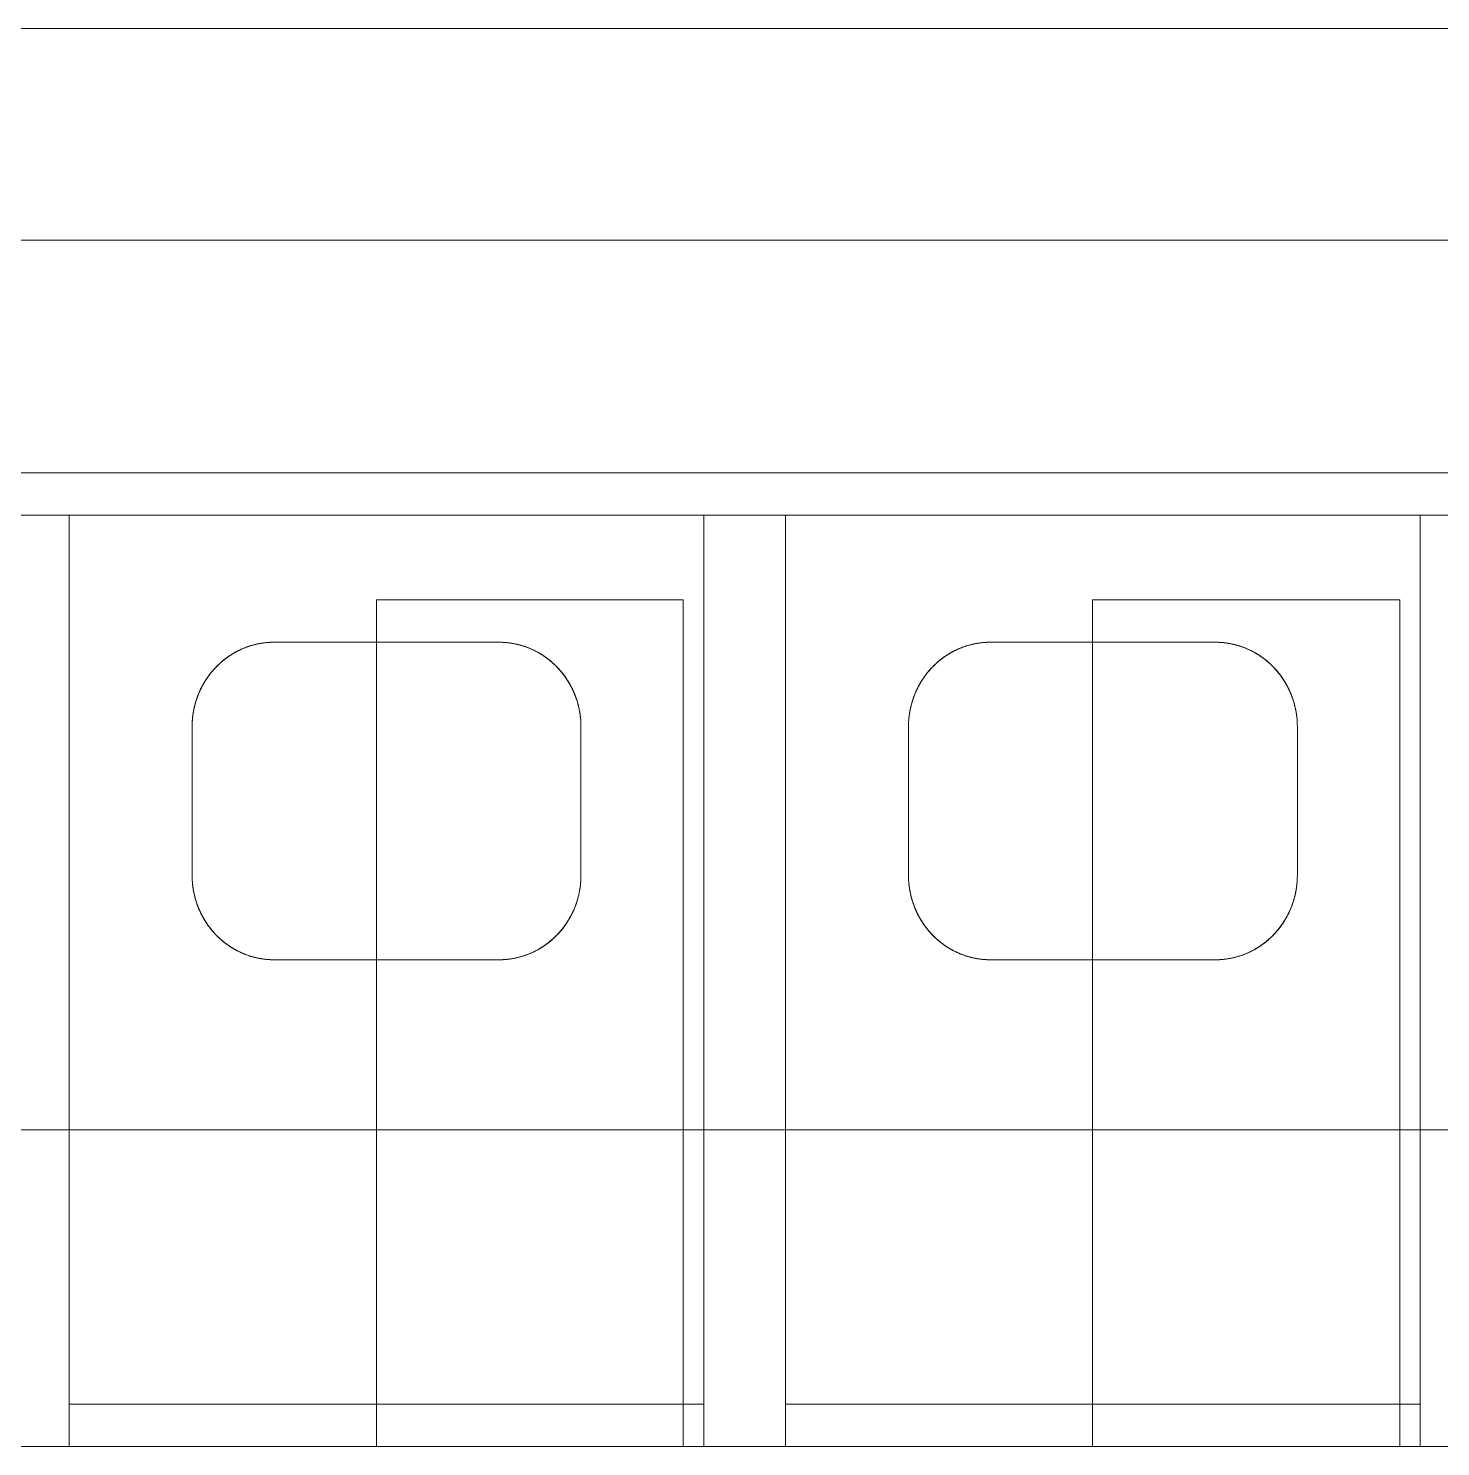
# Model space of a CAD drawing. Header units: millimetres. Extents: x 7939 to 8557, y 3805 to 4021.
# Drawn here: x 8319.27 to 8341.52, y 3916.41 to 3938.74 of the extents above; entities that cross this region are included whole.
import ezdxf

# ---------------------------------------------------------------- set-up
doc = ezdxf.new("R2010")
doc.units = ezdxf.units.MM
doc.layers.add('linea_gruesa', color=1, linetype='Continuous', lineweight=40)

msp = doc.modelspace()

# ---------------------------------------------------------------- linework, layer by layer
at = {"layer": 'linea_gruesa', "linetype": 'Continuous', "lineweight": 15, "extrusion": (-0.253745, -3.38569e-15, 0.967271)}
for p, q in [((8423.417, 3938.738, 103.727), (8307.345, 3938.738, 73.278)), ((8423.417, 3935.405, 103.727), (8307.345, 3935.405, 73.278)), ((8423.417, 3931.738, 103.727), (8307.345, 3931.738, 73.278)), ((8353.774, 3931.072, 85.457), (8307.345, 3931.072, 73.278)), ((8329.914, 3931.072, 79.198), (8319.919, 3931.072, 76.576)), ((8319.919, 3931.072, 76.576), (8319.919, 3917.072, 76.576)), ((8319.919, 3917.072, 76.576), (8319.919, 3931.072, 76.576)), ((8319.919, 3916.405, 76.576), (8319.919, 3931.072, 76.576)), ((8329.914, 3917.072, 79.198), (8329.914, 3931.072, 79.198)), ((8329.914, 3931.072, 79.198), (8329.914, 3917.072, 79.198)), ((8329.914, 3916.405, 79.198), (8329.914, 3931.072, 79.198)), ((8331.204, 3931.072, 79.537), (8331.204, 3917.072, 79.537)), ((8341.199, 3931.072, 82.159), (8331.204, 3931.072, 79.537)), ((8331.204, 3917.072, 79.537), (8331.204, 3931.072, 79.537)), ((8331.204, 3916.405, 79.537), (8331.204, 3931.072, 79.537)), ((8341.199, 3917.072, 82.159), (8341.199, 3931.072, 82.159)), ((8341.199, 3931.072, 82.159), (8341.199, 3917.072, 82.159)), ((8341.199, 3916.405, 82.159), (8341.199, 3931.072, 82.159)), ((8324.756, 3929.738, 77.845), (8324.756, 3916.405, 77.845)), ((8329.592, 3929.738, 79.114), (8324.756, 3929.738, 77.845)), ((8329.592, 3916.405, 79.114), (8329.592, 3929.738, 79.114)), ((8336.04, 3929.738, 80.805), (8336.04, 3916.405, 80.805)), ((8340.877, 3929.738, 82.074), (8336.04, 3929.738, 80.805)), ((8340.877, 3916.405, 82.074), (8340.877, 3929.738, 82.074)), ((8326.69, 3929.072, 78.353), (8323.144, 3929.072, 77.422)), ((8337.975, 3929.072, 81.313), (8334.428, 3929.072, 80.383)), ((8321.854, 3927.738, 77.084), (8321.854, 3925.405, 77.084)), ((8321.854, 3927.738, 77.084), (8321.854, 3925.405, 77.084)), ((8321.854, 3927.738, 77.084), (8321.854, 3925.405, 77.084)), ((8321.854, 3927.738, 77.084), (8321.854, 3925.405, 77.084)), ((8327.98, 3925.405, 78.691), (8327.98, 3927.738, 78.691)), ((8327.98, 3925.405, 78.691), (8327.98, 3927.738, 78.691)), ((8327.98, 3925.405, 78.691), (8327.98, 3927.738, 78.691)), ((8327.98, 3925.405, 78.691), (8327.98, 3927.738, 78.691)), ((8333.139, 3927.738, 80.044), (8333.139, 3925.405, 80.044)), ((8333.139, 3927.738, 80.044), (8333.139, 3925.405, 80.044)), ((8333.139, 3927.738, 80.044), (8333.139, 3925.405, 80.044)), ((8333.139, 3927.738, 80.044), (8333.139, 3925.405, 80.044)), ((8339.265, 3925.405, 81.651), (8339.265, 3927.738, 81.651)), ((8339.265, 3925.405, 81.651), (8339.265, 3927.738, 81.651)), ((8339.265, 3925.405, 81.651), (8339.265, 3927.738, 81.651)), ((8339.265, 3925.405, 81.651), (8339.265, 3927.738, 81.651)), ((8323.144, 3924.072, 77.422), (8326.69, 3924.072, 78.353)), ((8334.428, 3924.072, 80.383), (8337.975, 3924.072, 81.313)), ((8423.417, 3921.396, 103.727), (8307.345, 3921.396, 73.278)), ((8329.914, 3917.072, 79.198), (8319.919, 3917.072, 76.576)), ((8319.919, 3917.072, 76.576), (8319.919, 3916.405, 76.576)), ((8319.919, 3916.405, 76.576), (8319.919, 3917.072, 76.576)), ((8329.914, 3916.405, 79.198), (8329.914, 3917.072, 79.198)), ((8329.914, 3917.072, 79.198), (8329.914, 3916.405, 79.198)), ((8341.199, 3917.072, 82.159), (8331.204, 3917.072, 79.537)), ((8331.204, 3917.072, 79.537), (8331.204, 3916.405, 79.537)), ((8331.204, 3916.405, 79.537), (8331.204, 3917.072, 79.537)), ((8341.199, 3916.405, 82.159), (8341.199, 3917.072, 82.159)), ((8341.199, 3917.072, 82.159), (8341.199, 3916.405, 82.159)), ((8318.307, 3916.405, 76.153), (8324.756, 3916.405, 77.845)), ((8329.914, 3916.405, 79.198), (8319.919, 3916.405, 76.576)), ((8324.756, 3916.405, 77.845), (8319.919, 3916.405, 76.576)), ((8329.592, 3916.405, 79.114), (8336.04, 3916.405, 80.805)), ((8329.914, 3916.405, 79.198), (8329.592, 3916.405, 79.114)), ((8341.199, 3916.405, 82.159), (8331.204, 3916.405, 79.537)), ((8336.04, 3916.405, 80.805), (8331.204, 3916.405, 79.537)), ((8340.877, 3916.405, 82.074), (8347.325, 3916.405, 83.766)), ((8341.199, 3916.405, 82.159), (8340.877, 3916.405, 82.074))]:
    msp.add_line(p, q, dxfattribs=at)
at = {"layer": 'linea_gruesa', "linetype": 'Continuous', "lineweight": 15}
for points, knots in [([(8323.144, 3929.072, 77.422), (8323.123, 3929.071, 77.417), (8323.082, 3929.071, 77.406), (8323.02, 3929.066, 77.39), (8322.958, 3929.058, 77.374), (8322.89, 3929.046, 77.356), (8322.815, 3929.029, 77.336), (8322.736, 3929.004, 77.315), (8322.658, 3928.975, 77.295), (8322.581, 3928.939, 77.274), (8322.505, 3928.898, 77.255), (8322.431, 3928.851, 77.235), (8322.362, 3928.8, 77.217), (8322.292, 3928.741, 77.199), (8322.224, 3928.676, 77.181), (8322.159, 3928.602, 77.164), (8322.1, 3928.524, 77.148), (8322.054, 3928.453, 77.136), (8322.019, 3928.392, 77.127), (8321.993, 3928.341, 77.12), (8321.968, 3928.289, 77.114), (8321.947, 3928.236, 77.108), (8321.927, 3928.182, 77.103), (8321.909, 3928.127, 77.098), (8321.894, 3928.071, 77.094), (8321.881, 3928.011, 77.091), (8321.869, 3927.947, 77.088), (8321.86, 3927.878, 77.086), (8321.855, 3927.808, 77.084), (8321.854, 3927.762, 77.084), (8321.854, 3927.738, 77.084)], [0, 0, 0, 0, 0.0270872, 0.0542761, 0.0817756, 0.1093768, 0.1463604, 0.1835751, 0.221474, 0.2595878, 0.3001223, 0.3408787, 0.3822689, 0.4238543, 0.4720473, 0.5204936, 0.5696627, 0.6190551, 0.6482371, 0.6774196, 0.7067629, 0.7361058, 0.7659272, 0.7957491, 0.825726, 0.8557027, 0.8916122, 0.9275873, 0.9637602, 1, 1, 1, 1]), ([(8323.144, 3929.072, 77.422), (8323.138, 3929.072, 77.421), (8323.104, 3929.072, 77.412), (8323.042, 3929.069, 77.396), (8322.956, 3929.059, 77.373), (8322.87, 3929.042, 77.35), (8322.786, 3929.021, 77.328), (8322.706, 3928.994, 77.307), (8322.628, 3928.962, 77.287), (8322.553, 3928.925, 77.267), (8322.479, 3928.882, 77.248), (8322.406, 3928.833, 77.229), (8322.334, 3928.778, 77.21), (8322.267, 3928.718, 77.192), (8322.201, 3928.651, 77.175), (8322.138, 3928.575, 77.158), (8322.077, 3928.491, 77.142), (8322.024, 3928.402, 77.128), (8321.983, 3928.323, 77.118), (8321.954, 3928.255, 77.11), (8321.933, 3928.199, 77.105), (8321.914, 3928.142, 77.1), (8321.897, 3928.084, 77.095), (8321.883, 3928.025, 77.092), (8321.872, 3927.964, 77.089), (8321.863, 3927.904, 77.086), (8321.856, 3927.829, 77.084), (8321.855, 3927.773, 77.084), (8321.854, 3927.738, 77.084)], [0, 0, 0, 0, 0.006836, 0.044526, 0.08249, 0.121293, 0.160375, 0.19802, 0.235886, 0.274398, 0.313113, 0.355867, 0.398847, 0.442478, 0.486308, 0.537813, 0.589589, 0.642149, 0.694955, 0.725872, 0.75679, 0.787885, 0.81898, 0.850615, 0.882249, 0.914064, 0.945878, 1, 1, 1, 1]), ([(8323.144, 3929.072, 77.422), (8323.116, 3929.071, 77.415), (8323.06, 3929.07, 77.4), (8322.976, 3929.061, 77.378), (8322.893, 3929.047, 77.356), (8322.812, 3929.028, 77.335), (8322.733, 3929.003, 77.315), (8322.658, 3928.975, 77.295), (8322.585, 3928.941, 77.276), (8322.522, 3928.907, 77.259), (8322.468, 3928.875, 77.245), (8322.423, 3928.845, 77.233), (8322.38, 3928.814, 77.222), (8322.338, 3928.78, 77.211), (8322.297, 3928.745, 77.2), (8322.258, 3928.709, 77.19), (8322.221, 3928.671, 77.18), (8322.183, 3928.628, 77.17), (8322.144, 3928.582, 77.16), (8322.106, 3928.531, 77.15), (8322.07, 3928.478, 77.141), (8322.037, 3928.424, 77.132), (8322.006, 3928.368, 77.124), (8321.978, 3928.31, 77.116), (8321.952, 3928.251, 77.11), (8321.931, 3928.193, 77.104), (8321.912, 3928.137, 77.099), (8321.897, 3928.082, 77.095), (8321.884, 3928.026, 77.092), (8321.873, 3927.97, 77.089), (8321.865, 3927.913, 77.087), (8321.858, 3927.855, 77.085), (8321.855, 3927.797, 77.084), (8321.854, 3927.758, 77.084), (8321.854, 3927.738, 77.084)], [0, 0, 0, 0, 0.036113, 0.072489, 0.109676, 0.147131, 0.183107, 0.219295, 0.256088, 0.293068, 0.318434, 0.3438, 0.369361, 0.394922, 0.421031, 0.447142, 0.473414, 0.499688, 0.531752, 0.563819, 0.596123, 0.628428, 0.661428, 0.694429, 0.727647, 0.760865, 0.79039, 0.819915, 0.849583, 0.879252, 0.909363, 0.939474, 0.969737, 1, 1, 1, 1]), ([(8323.144, 3929.072, 77.422), (8323.117, 3929.071, 77.415), (8323.062, 3929.07, 77.401), (8322.982, 3929.062, 77.38), (8322.902, 3929.049, 77.359), (8322.823, 3929.031, 77.338), (8322.745, 3929.007, 77.318), (8322.668, 3928.979, 77.297), (8322.593, 3928.945, 77.278), (8322.52, 3928.906, 77.259), (8322.45, 3928.863, 77.24), (8322.389, 3928.821, 77.224), (8322.337, 3928.78, 77.211), (8322.293, 3928.742, 77.199), (8322.252, 3928.702, 77.188), (8322.211, 3928.661, 77.178), (8322.173, 3928.617, 77.168), (8322.137, 3928.573, 77.158), (8322.103, 3928.526, 77.149), (8322.071, 3928.479, 77.141), (8322.041, 3928.431, 77.133), (8322.014, 3928.382, 77.126), (8321.988, 3928.332, 77.119), (8321.965, 3928.281, 77.113), (8321.944, 3928.229, 77.108), (8321.925, 3928.176, 77.103), (8321.908, 3928.122, 77.098), (8321.891, 3928.059, 77.094), (8321.876, 3927.987, 77.09), (8321.863, 3927.905, 77.086), (8321.855, 3927.822, 77.084), (8321.854, 3927.766, 77.084), (8321.854, 3927.738, 77.084)], [0, 0, 0, 0, 0.035104, 0.070451, 0.105777, 0.141335, 0.177575, 0.214032, 0.251915, 0.290003, 0.328679, 0.367534, 0.39555, 0.423565, 0.451795, 0.480026, 0.508861, 0.537698, 0.566715, 0.595732, 0.624343, 0.652953, 0.681712, 0.710471, 0.739668, 0.768865, 0.798204, 0.827542, 0.870383, 0.913331, 0.956609, 1, 1, 1, 1]), ([(8327.98, 3927.738, 78.691), (8327.98, 3927.761, 78.691), (8327.979, 3927.807, 78.691), (8327.974, 3927.875, 78.689), (8327.965, 3927.943, 78.687), (8327.953, 3928.011, 78.684), (8327.938, 3928.079, 78.68), (8327.918, 3928.147, 78.675), (8327.896, 3928.214, 78.669), (8327.87, 3928.279, 78.662), (8327.841, 3928.342, 78.654), (8327.809, 3928.402, 78.646), (8327.774, 3928.461, 78.637), (8327.736, 3928.52, 78.627), (8327.694, 3928.577, 78.616), (8327.648, 3928.633, 78.604), (8327.598, 3928.687, 78.591), (8327.54, 3928.743, 78.575), (8327.471, 3928.801, 78.558), (8327.406, 3928.849, 78.54), (8327.35, 3928.885, 78.526), (8327.306, 3928.91, 78.514), (8327.26, 3928.935, 78.502), (8327.214, 3928.957, 78.49), (8327.167, 3928.977, 78.478), (8327.12, 3928.996, 78.465), (8327.071, 3929.013, 78.452), (8327.021, 3929.028, 78.439), (8326.969, 3929.041, 78.426), (8326.916, 3929.052, 78.412), (8326.862, 3929.06, 78.398), (8326.806, 3929.067, 78.383), (8326.749, 3929.071, 78.368), (8326.71, 3929.071, 78.358), (8326.69, 3929.072, 78.353)], [0, 0, 0, 0, 0.035373, 0.070809, 0.106434, 0.142123, 0.17855, 0.215047, 0.251755, 0.288537, 0.323141, 0.35781, 0.392686, 0.427635, 0.463466, 0.499386, 0.535594, 0.571906, 0.618057, 0.664469, 0.688108, 0.71179, 0.735604, 0.759466, 0.782532, 0.805646, 0.828912, 0.852231, 0.876189, 0.900212, 0.924435, 0.948728, 0.974322, 1, 1, 1, 1]), ([(8327.98, 3927.738, 78.691), (8327.979, 3927.764, 78.691), (8327.979, 3927.816, 78.691), (8327.972, 3927.893, 78.689), (8327.961, 3927.97, 78.686), (8327.946, 3928.043, 78.682), (8327.929, 3928.112, 78.678), (8327.909, 3928.176, 78.672), (8327.886, 3928.239, 78.666), (8327.859, 3928.302, 78.659), (8327.829, 3928.365, 78.651), (8327.796, 3928.426, 78.643), (8327.758, 3928.487, 78.633), (8327.721, 3928.54, 78.623), (8327.685, 3928.587, 78.614), (8327.651, 3928.628, 78.605), (8327.615, 3928.668, 78.595), (8327.577, 3928.707, 78.585), (8327.537, 3928.745, 78.575), (8327.495, 3928.781, 78.564), (8327.45, 3928.816, 78.552), (8327.395, 3928.856, 78.537), (8327.327, 3928.899, 78.52), (8327.245, 3928.943, 78.498), (8327.172, 3928.976, 78.479), (8327.112, 3928.999, 78.463), (8327.052, 3929.019, 78.447), (8326.976, 3929.04, 78.428), (8326.899, 3929.055, 78.407), (8326.836, 3929.063, 78.391), (8326.788, 3929.068, 78.378), (8326.739, 3929.071, 78.365), (8326.707, 3929.072, 78.357), (8326.69, 3929.072, 78.353)], [0, 0, 0, 0, 0.040084, 0.0802595, 0.1207118, 0.1612574, 0.195897, 0.2305966, 0.2654803, 0.3004277, 0.3361269, 0.3718993, 0.4079022, 0.4439881, 0.4702825, 0.4966127, 0.5230554, 0.5495376, 0.5764918, 0.603495, 0.6306482, 0.6578562, 0.7006178, 0.7436322, 0.7875099, 0.8096, 0.8317329, 0.8729141, 0.9144194, 0.935692, 0.9570123, 0.9784808, 1, 1, 1, 1]), ([(8327.98, 3927.738, 78.691), (8327.979, 3927.763, 78.691), (8327.979, 3927.812, 78.691), (8327.973, 3927.884, 78.689), (8327.963, 3927.957, 78.687), (8327.95, 3928.027, 78.683), (8327.934, 3928.094, 78.679), (8327.915, 3928.159, 78.674), (8327.892, 3928.223, 78.668), (8327.867, 3928.286, 78.661), (8327.838, 3928.349, 78.654), (8327.805, 3928.41, 78.645), (8327.768, 3928.471, 78.635), (8327.732, 3928.525, 78.626), (8327.697, 3928.573, 78.617), (8327.663, 3928.615, 78.608), (8327.627, 3928.655, 78.598), (8327.589, 3928.695, 78.588), (8327.549, 3928.734, 78.578), (8327.506, 3928.771, 78.567), (8327.462, 3928.808, 78.555), (8327.406, 3928.848, 78.54), (8327.34, 3928.892, 78.523), (8327.259, 3928.936, 78.502), (8327.188, 3928.969, 78.483), (8327.128, 3928.993, 78.467), (8327.082, 3929.009, 78.455), (8327.037, 3929.023, 78.443), (8326.99, 3929.035, 78.431), (8326.943, 3929.046, 78.419), (8326.895, 3929.055, 78.406), (8326.846, 3929.062, 78.393), (8326.795, 3929.068, 78.38), (8326.744, 3929.071, 78.367), (8326.709, 3929.072, 78.358), (8326.691, 3929.072, 78.353), (8326.69, 3929.072, 78.353)], [0, 0, 0, 0, 0.037763, 0.075603, 0.113668, 0.15181, 0.186615, 0.221477, 0.256518, 0.29162, 0.327442, 0.363334, 0.399446, 0.435634, 0.462442, 0.489284, 0.516239, 0.543232, 0.570699, 0.598214, 0.625882, 0.653607, 0.695877, 0.73839, 0.781735, 0.803555, 0.825419, 0.846546, 0.867716, 0.889028, 0.910387, 0.932323, 0.954317, 0.976488, 0.998718, 1, 1, 1, 1]), ([(8327.98, 3927.738, 78.691), (8327.98, 3927.761, 78.691), (8327.979, 3927.806, 78.691), (8327.974, 3927.874, 78.689), (8327.965, 3927.941, 78.687), (8327.954, 3928.008, 78.684), (8327.939, 3928.075, 78.68), (8327.92, 3928.142, 78.675), (8327.898, 3928.209, 78.669), (8327.872, 3928.273, 78.663), (8327.844, 3928.336, 78.655), (8327.812, 3928.397, 78.647), (8327.777, 3928.457, 78.638), (8327.739, 3928.516, 78.628), (8327.697, 3928.573, 78.617), (8327.65, 3928.63, 78.604), (8327.6, 3928.684, 78.591), (8327.542, 3928.741, 78.576), (8327.474, 3928.799, 78.558), (8327.409, 3928.846, 78.541), (8327.354, 3928.882, 78.527), (8327.31, 3928.908, 78.515), (8327.266, 3928.932, 78.504), (8327.21, 3928.959, 78.489), (8327.142, 3928.988, 78.471), (8327.06, 3929.017, 78.45), (8326.975, 3929.04, 78.427), (8326.9, 3929.055, 78.408), (8326.838, 3929.063, 78.391), (8326.789, 3929.068, 78.379), (8326.74, 3929.071, 78.366), (8326.707, 3929.072, 78.357), (8326.69, 3929.072, 78.353)], [0, 0, 0, 0, 0.034981, 0.070021, 0.105242, 0.140523, 0.176496, 0.212533, 0.248767, 0.285068, 0.320205, 0.355407, 0.390813, 0.426292, 0.462645, 0.499086, 0.535813, 0.572644, 0.618453, 0.66451, 0.687958, 0.711446, 0.735062, 0.758725, 0.796952, 0.835412, 0.874663, 0.914214, 0.935526, 0.95689, 0.978418, 1, 1, 1, 1]), ([(8334.428, 3929.072, 80.383), (8334.423, 3929.072, 80.381), (8334.389, 3929.072, 80.372), (8334.327, 3929.069, 80.356), (8334.241, 3929.059, 80.333), (8334.155, 3929.042, 80.311), (8334.071, 3929.021, 80.289), (8333.991, 3928.994, 80.268), (8333.913, 3928.962, 80.247), (8333.838, 3928.925, 80.228), (8333.764, 3928.882, 80.208), (8333.691, 3928.833, 80.189), (8333.619, 3928.778, 80.17), (8333.552, 3928.718, 80.153), (8333.486, 3928.651, 80.135), (8333.422, 3928.575, 80.119), (8333.362, 3928.491, 80.103), (8333.308, 3928.402, 80.089), (8333.268, 3928.323, 80.078), (8333.239, 3928.255, 80.07), (8333.217, 3928.199, 80.065), (8333.199, 3928.142, 80.06), (8333.182, 3928.084, 80.056), (8333.168, 3928.025, 80.052), (8333.157, 3927.964, 80.049), (8333.148, 3927.904, 80.047), (8333.141, 3927.829, 80.045), (8333.139, 3927.773, 80.044), (8333.139, 3927.738, 80.044)], [0, 0, 0, 0, 0.006836, 0.044526, 0.08249, 0.121293, 0.160375, 0.19802, 0.235886, 0.274398, 0.313113, 0.355867, 0.398847, 0.442478, 0.486308, 0.537813, 0.589589, 0.642149, 0.694955, 0.725872, 0.75679, 0.787885, 0.81898, 0.850615, 0.882249, 0.914064, 0.945878, 1, 1, 1, 1]), ([(8334.428, 3929.072, 80.383), (8334.408, 3929.071, 80.377), (8334.367, 3929.071, 80.366), (8334.305, 3929.066, 80.35), (8334.243, 3929.058, 80.334), (8334.174, 3929.046, 80.316), (8334.1, 3929.029, 80.296), (8334.02, 3929.004, 80.276), (8333.942, 3928.975, 80.255), (8333.865, 3928.939, 80.235), (8333.79, 3928.898, 80.215), (8333.716, 3928.851, 80.196), (8333.646, 3928.8, 80.177), (8333.577, 3928.741, 80.159), (8333.509, 3928.676, 80.141), (8333.444, 3928.602, 80.124), (8333.385, 3928.524, 80.109), (8333.339, 3928.453, 80.097), (8333.304, 3928.392, 80.087), (8333.277, 3928.341, 80.081), (8333.253, 3928.289, 80.074), (8333.231, 3928.236, 80.069), (8333.212, 3928.182, 80.063), (8333.194, 3928.127, 80.059), (8333.179, 3928.071, 80.055), (8333.165, 3928.011, 80.051), (8333.154, 3927.947, 80.048), (8333.145, 3927.878, 80.046), (8333.14, 3927.808, 80.044), (8333.139, 3927.762, 80.044), (8333.139, 3927.738, 80.044)], [0, 0, 0, 0, 0.0270872, 0.0542761, 0.0817756, 0.1093768, 0.1463604, 0.1835751, 0.221474, 0.2595878, 0.3001223, 0.3408787, 0.3822689, 0.4238543, 0.4720473, 0.5204936, 0.5696627, 0.6190551, 0.6482371, 0.6774196, 0.7067629, 0.7361058, 0.7659272, 0.7957491, 0.825726, 0.8557027, 0.8916122, 0.9275873, 0.9637602, 1, 1, 1, 1]), ([(8334.428, 3929.072, 80.383), (8334.401, 3929.071, 80.375), (8334.345, 3929.07, 80.361), (8334.261, 3929.061, 80.339), (8334.178, 3929.047, 80.317), (8334.096, 3929.028, 80.295), (8334.018, 3929.003, 80.275), (8333.943, 3928.975, 80.255), (8333.87, 3928.941, 80.236), (8333.807, 3928.907, 80.219), (8333.753, 3928.875, 80.205), (8333.708, 3928.845, 80.194), (8333.665, 3928.814, 80.182), (8333.623, 3928.78, 80.171), (8333.582, 3928.745, 80.161), (8333.543, 3928.709, 80.15), (8333.506, 3928.671, 80.141), (8333.468, 3928.628, 80.13), (8333.429, 3928.582, 80.12), (8333.391, 3928.531, 80.11), (8333.355, 3928.478, 80.101), (8333.322, 3928.424, 80.092), (8333.291, 3928.368, 80.084), (8333.263, 3928.31, 80.077), (8333.237, 3928.251, 80.07), (8333.215, 3928.193, 80.064), (8333.197, 3928.137, 80.06), (8333.182, 3928.082, 80.056), (8333.169, 3928.026, 80.052), (8333.158, 3927.97, 80.049), (8333.149, 3927.913, 80.047), (8333.143, 3927.855, 80.045), (8333.139, 3927.797, 80.044), (8333.139, 3927.758, 80.044), (8333.139, 3927.738, 80.044)], [0, 0, 0, 0, 0.036113, 0.072489, 0.109676, 0.147131, 0.183107, 0.219295, 0.256088, 0.293068, 0.318434, 0.3438, 0.369361, 0.394922, 0.421031, 0.447142, 0.473414, 0.499688, 0.531752, 0.563819, 0.596123, 0.628428, 0.661428, 0.694429, 0.727647, 0.760865, 0.79039, 0.819915, 0.849583, 0.879252, 0.909363, 0.939474, 0.969737, 1, 1, 1, 1]), ([(8334.428, 3929.072, 80.383), (8334.401, 3929.071, 80.375), (8334.347, 3929.07, 80.361), (8334.266, 3929.062, 80.34), (8334.187, 3929.049, 80.319), (8334.108, 3929.031, 80.298), (8334.03, 3929.007, 80.278), (8333.953, 3928.979, 80.258), (8333.878, 3928.945, 80.238), (8333.805, 3928.906, 80.219), (8333.734, 3928.863, 80.2), (8333.674, 3928.821, 80.185), (8333.622, 3928.78, 80.171), (8333.578, 3928.742, 80.16), (8333.536, 3928.702, 80.149), (8333.496, 3928.661, 80.138), (8333.458, 3928.617, 80.128), (8333.422, 3928.573, 80.118), (8333.387, 3928.526, 80.109), (8333.356, 3928.479, 80.101), (8333.326, 3928.431, 80.093), (8333.299, 3928.382, 80.086), (8333.273, 3928.332, 80.08), (8333.25, 3928.281, 80.073), (8333.229, 3928.229, 80.068), (8333.21, 3928.176, 80.063), (8333.193, 3928.122, 80.058), (8333.176, 3928.059, 80.054), (8333.16, 3927.987, 80.05), (8333.148, 3927.905, 80.047), (8333.14, 3927.822, 80.045), (8333.139, 3927.766, 80.044), (8333.139, 3927.738, 80.044)], [0, 0, 0, 0, 0.035104, 0.070451, 0.105777, 0.141335, 0.177575, 0.214032, 0.251915, 0.290003, 0.328679, 0.367534, 0.39555, 0.423565, 0.451795, 0.480026, 0.508861, 0.537698, 0.566715, 0.595732, 0.624343, 0.652953, 0.681712, 0.710471, 0.739668, 0.768865, 0.798204, 0.827542, 0.870383, 0.913331, 0.956609, 1, 1, 1, 1]), ([(8339.265, 3927.738, 81.651), (8339.264, 3927.764, 81.651), (8339.263, 3927.816, 81.651), (8339.257, 3927.893, 81.649), (8339.246, 3927.97, 81.646), (8339.231, 3928.043, 81.642), (8339.214, 3928.112, 81.638), (8339.194, 3928.176, 81.633), (8339.171, 3928.239, 81.627), (8339.144, 3928.302, 81.62), (8339.114, 3928.365, 81.612), (8339.08, 3928.426, 81.603), (8339.043, 3928.487, 81.593), (8339.006, 3928.54, 81.583), (8338.97, 3928.587, 81.574), (8338.936, 3928.628, 81.565), (8338.9, 3928.668, 81.556), (8338.862, 3928.707, 81.546), (8338.822, 3928.745, 81.535), (8338.779, 3928.781, 81.524), (8338.735, 3928.816, 81.512), (8338.68, 3928.856, 81.498), (8338.612, 3928.899, 81.48), (8338.53, 3928.943, 81.458), (8338.457, 3928.976, 81.439), (8338.396, 3928.999, 81.424), (8338.336, 3929.019, 81.408), (8338.261, 3929.04, 81.388), (8338.184, 3929.055, 81.368), (8338.121, 3929.063, 81.351), (8338.073, 3929.068, 81.339), (8338.024, 3929.071, 81.326), (8337.991, 3929.072, 81.317), (8337.975, 3929.072, 81.313)], [0, 0, 0, 0, 0.040084, 0.0802595, 0.1207118, 0.1612574, 0.195897, 0.2305966, 0.2654803, 0.3004277, 0.3361269, 0.3718993, 0.4079022, 0.4439881, 0.4702825, 0.4966127, 0.5230554, 0.5495376, 0.5764918, 0.603495, 0.6306482, 0.6578562, 0.7006178, 0.7436322, 0.7875099, 0.8096, 0.8317329, 0.8729141, 0.9144194, 0.935692, 0.9570123, 0.9784808, 1, 1, 1, 1]), ([(8339.265, 3927.738, 81.651), (8339.264, 3927.761, 81.651), (8339.264, 3927.807, 81.651), (8339.258, 3927.875, 81.65), (8339.25, 3927.943, 81.647), (8339.238, 3928.011, 81.644), (8339.222, 3928.079, 81.64), (8339.203, 3928.147, 81.635), (8339.18, 3928.214, 81.629), (8339.154, 3928.279, 81.622), (8339.126, 3928.342, 81.615), (8339.094, 3928.402, 81.607), (8339.059, 3928.461, 81.597), (8339.021, 3928.52, 81.587), (8338.979, 3928.577, 81.576), (8338.932, 3928.633, 81.564), (8338.883, 3928.687, 81.551), (8338.824, 3928.743, 81.536), (8338.756, 3928.801, 81.518), (8338.69, 3928.849, 81.501), (8338.634, 3928.885, 81.486), (8338.591, 3928.91, 81.474), (8338.545, 3928.935, 81.463), (8338.499, 3928.957, 81.45), (8338.452, 3928.977, 81.438), (8338.405, 3928.996, 81.426), (8338.356, 3929.013, 81.413), (8338.305, 3929.028, 81.4), (8338.254, 3929.041, 81.386), (8338.201, 3929.052, 81.372), (8338.146, 3929.06, 81.358), (8338.091, 3929.067, 81.343), (8338.033, 3929.071, 81.328), (8337.995, 3929.071, 81.318), (8337.975, 3929.072, 81.313)], [0, 0, 0, 0, 0.035373, 0.070809, 0.106434, 0.142123, 0.17855, 0.215047, 0.251755, 0.288537, 0.323141, 0.35781, 0.392686, 0.427635, 0.463466, 0.499386, 0.535594, 0.571906, 0.618057, 0.664469, 0.688108, 0.71179, 0.735604, 0.759466, 0.782532, 0.805646, 0.828912, 0.852231, 0.876189, 0.900212, 0.924435, 0.948728, 0.974322, 1, 1, 1, 1]), ([(8339.265, 3927.738, 81.651), (8339.264, 3927.763, 81.651), (8339.264, 3927.812, 81.651), (8339.258, 3927.884, 81.649), (8339.248, 3927.957, 81.647), (8339.235, 3928.027, 81.643), (8339.218, 3928.094, 81.639), (8339.2, 3928.159, 81.634), (8339.177, 3928.223, 81.628), (8339.152, 3928.286, 81.622), (8339.122, 3928.349, 81.614), (8339.09, 3928.41, 81.605), (8339.053, 3928.471, 81.596), (8339.017, 3928.525, 81.586), (8338.981, 3928.573, 81.577), (8338.948, 3928.615, 81.568), (8338.912, 3928.655, 81.559), (8338.874, 3928.695, 81.549), (8338.834, 3928.734, 81.538), (8338.791, 3928.771, 81.527), (8338.746, 3928.808, 81.515), (8338.691, 3928.848, 81.501), (8338.625, 3928.892, 81.483), (8338.544, 3928.936, 81.462), (8338.472, 3928.969, 81.443), (8338.413, 3928.993, 81.428), (8338.367, 3929.009, 81.416), (8338.321, 3929.023, 81.404), (8338.275, 3929.035, 81.392), (8338.228, 3929.046, 81.379), (8338.18, 3929.055, 81.367), (8338.13, 3929.062, 81.354), (8338.08, 3929.068, 81.34), (8338.029, 3929.071, 81.327), (8337.994, 3929.072, 81.318), (8337.976, 3929.072, 81.313), (8337.975, 3929.072, 81.313)], [0, 0, 0, 0, 0.037763, 0.075603, 0.113668, 0.15181, 0.186615, 0.221477, 0.256518, 0.29162, 0.327442, 0.363334, 0.399446, 0.435634, 0.462442, 0.489284, 0.516239, 0.543232, 0.570699, 0.598214, 0.625882, 0.653607, 0.695877, 0.73839, 0.781735, 0.803555, 0.825419, 0.846546, 0.867716, 0.889028, 0.910387, 0.932323, 0.954317, 0.976488, 0.998718, 1, 1, 1, 1]), ([(8339.265, 3927.738, 81.651), (8339.264, 3927.761, 81.651), (8339.264, 3927.806, 81.651), (8339.259, 3927.874, 81.65), (8339.25, 3927.941, 81.647), (8339.239, 3928.008, 81.644), (8339.223, 3928.075, 81.64), (8339.205, 3928.142, 81.636), (8339.183, 3928.209, 81.63), (8339.157, 3928.273, 81.623), (8339.129, 3928.336, 81.616), (8339.097, 3928.397, 81.607), (8339.062, 3928.457, 81.598), (8339.024, 3928.516, 81.588), (8338.981, 3928.573, 81.577), (8338.935, 3928.63, 81.565), (8338.885, 3928.684, 81.552), (8338.827, 3928.741, 81.536), (8338.759, 3928.799, 81.519), (8338.694, 3928.846, 81.502), (8338.639, 3928.882, 81.487), (8338.595, 3928.908, 81.476), (8338.55, 3928.932, 81.464), (8338.495, 3928.959, 81.449), (8338.427, 3928.988, 81.431), (8338.345, 3929.017, 81.41), (8338.26, 3929.04, 81.388), (8338.185, 3929.055, 81.368), (8338.123, 3929.063, 81.352), (8338.074, 3929.068, 81.339), (8338.025, 3929.071, 81.326), (8337.992, 3929.072, 81.317), (8337.975, 3929.072, 81.313)], [0, 0, 0, 0, 0.034981, 0.070021, 0.105242, 0.140523, 0.176496, 0.212533, 0.248767, 0.285068, 0.320205, 0.355407, 0.390813, 0.426292, 0.462645, 0.499086, 0.535813, 0.572644, 0.618453, 0.66451, 0.687958, 0.711446, 0.735062, 0.758725, 0.796952, 0.835412, 0.874663, 0.914214, 0.935526, 0.95689, 0.978418, 1, 1, 1, 1]), ([(8321.854, 3925.405, 77.084), (8321.854, 3925.376, 77.084), (8321.855, 3925.316, 77.084), (8321.864, 3925.227, 77.087), (8321.879, 3925.138, 77.09), (8321.897, 3925.059, 77.095), (8321.918, 3924.989, 77.101), (8321.938, 3924.929, 77.106), (8321.962, 3924.87, 77.112), (8321.988, 3924.811, 77.119), (8322.018, 3924.752, 77.127), (8322.052, 3924.695, 77.136), (8322.088, 3924.638, 77.145), (8322.126, 3924.585, 77.155), (8322.164, 3924.537, 77.165), (8322.204, 3924.491, 77.176), (8322.245, 3924.448, 77.187), (8322.29, 3924.405, 77.198), (8322.336, 3924.365, 77.21), (8322.386, 3924.325, 77.223), (8322.438, 3924.289, 77.237), (8322.489, 3924.256, 77.25), (8322.539, 3924.227, 77.263), (8322.587, 3924.202, 77.276), (8322.637, 3924.179, 77.289), (8322.688, 3924.157, 77.303), (8322.741, 3924.138, 77.316), (8322.795, 3924.121, 77.331), (8322.85, 3924.106, 77.345), (8322.907, 3924.094, 77.36), (8322.965, 3924.084, 77.375), (8323.024, 3924.077, 77.391), (8323.084, 3924.073, 77.406), (8323.124, 3924.072, 77.417), (8323.144, 3924.072, 77.422)], [0, 0, 0, 0, 0.045325, 0.090807, 0.136782, 0.18293, 0.214656, 0.246442, 0.278413, 0.310449, 0.343242, 0.37611, 0.409208, 0.442387, 0.471364, 0.500397, 0.529612, 0.558889, 0.588913, 0.619007, 0.64933, 0.679732, 0.705344, 0.731005, 0.756821, 0.782693, 0.809189, 0.835745, 0.862486, 0.889292, 0.916789, 0.944358, 0.972143, 1, 1, 1, 1]), ([(8321.854, 3925.405, 77.084), (8321.854, 3925.385, 77.084), (8321.855, 3925.345, 77.084), (8321.859, 3925.284, 77.085), (8321.865, 3925.224, 77.087), (8321.875, 3925.163, 77.089), (8321.887, 3925.102, 77.093), (8321.902, 3925.041, 77.097), (8321.92, 3924.98, 77.101), (8321.941, 3924.921, 77.107), (8321.965, 3924.863, 77.113), (8321.991, 3924.807, 77.12), (8322.019, 3924.751, 77.127), (8322.051, 3924.696, 77.136), (8322.085, 3924.642, 77.145), (8322.123, 3924.588, 77.155), (8322.164, 3924.537, 77.165), (8322.206, 3924.489, 77.176), (8322.248, 3924.445, 77.187), (8322.29, 3924.404, 77.198), (8322.335, 3924.366, 77.21), (8322.382, 3924.329, 77.222), (8322.431, 3924.293, 77.235), (8322.483, 3924.26, 77.249), (8322.536, 3924.228, 77.263), (8322.589, 3924.201, 77.277), (8322.64, 3924.177, 77.29), (8322.689, 3924.157, 77.303), (8322.739, 3924.139, 77.316), (8322.791, 3924.122, 77.33), (8322.844, 3924.108, 77.344), (8322.898, 3924.096, 77.358), (8322.953, 3924.086, 77.372), (8323.012, 3924.078, 77.388), (8323.076, 3924.073, 77.404), (8323.121, 3924.072, 77.416), (8323.144, 3924.072, 77.422)], [0, 0, 0, 0, 0.0308406, 0.0617305, 0.0927709, 0.1238629, 0.1555534, 0.1873005, 0.2192241, 0.2512091, 0.2820502, 0.3129496, 0.3440299, 0.3751732, 0.4070559, 0.4390117, 0.471193, 0.5034549, 0.531553, 0.5597073, 0.5880373, 0.6164285, 0.6455385, 0.6747183, 0.704116, 0.7335913, 0.7584964, 0.7834514, 0.8085532, 0.8337073, 0.8594549, 0.8852582, 0.9112349, 0.9372727, 0.968584, 1, 1, 1, 1]), ([(8321.854, 3925.405, 77.084), (8321.854, 3925.385, 77.084), (8321.855, 3925.346, 77.084), (8321.859, 3925.287, 77.085), (8321.865, 3925.227, 77.087), (8321.874, 3925.168, 77.089), (8321.886, 3925.108, 77.092), (8321.9, 3925.048, 77.096), (8321.918, 3924.988, 77.101), (8321.938, 3924.93, 77.106), (8321.96, 3924.873, 77.112), (8321.985, 3924.818, 77.118), (8322.013, 3924.763, 77.126), (8322.043, 3924.709, 77.134), (8322.076, 3924.655, 77.142), (8322.113, 3924.603, 77.152), (8322.152, 3924.552, 77.162), (8322.192, 3924.504, 77.173), (8322.233, 3924.461, 77.183), (8322.274, 3924.42, 77.194), (8322.317, 3924.381, 77.205), (8322.362, 3924.344, 77.217), (8322.41, 3924.308, 77.23), (8322.46, 3924.274, 77.243), (8322.511, 3924.242, 77.256), (8322.563, 3924.214, 77.27), (8322.613, 3924.19, 77.283), (8322.662, 3924.168, 77.296), (8322.711, 3924.148, 77.309), (8322.763, 3924.131, 77.322), (8322.815, 3924.115, 77.336), (8322.869, 3924.102, 77.35), (8322.924, 3924.091, 77.364), (8322.987, 3924.081, 77.381), (8323.061, 3924.073, 77.4), (8323.116, 3924.072, 77.415), (8323.144, 3924.072, 77.422)], [0, 0, 0, 0, 0.030054, 0.060156, 0.090404, 0.120703, 0.151583, 0.182518, 0.213624, 0.24479, 0.274845, 0.304955, 0.335241, 0.365586, 0.396637, 0.427758, 0.459092, 0.4905, 0.518199, 0.545951, 0.57387, 0.601848, 0.630502, 0.659221, 0.688142, 0.717134, 0.742269, 0.767451, 0.792779, 0.818157, 0.844109, 0.870116, 0.89629, 0.922522, 0.961168, 1, 1, 1, 1]), ([(8321.854, 3925.405, 77.084), (8321.854, 3925.375, 77.084), (8321.856, 3925.314, 77.084), (8321.865, 3925.223, 77.087), (8321.88, 3925.131, 77.091), (8321.9, 3925.05, 77.096), (8321.92, 3924.981, 77.101), (8321.941, 3924.922, 77.107), (8321.964, 3924.864, 77.113), (8321.991, 3924.806, 77.12), (8322.02, 3924.749, 77.128), (8322.053, 3924.692, 77.136), (8322.089, 3924.637, 77.145), (8322.126, 3924.585, 77.155), (8322.164, 3924.537, 77.165), (8322.202, 3924.493, 77.175), (8322.243, 3924.45, 77.186), (8322.286, 3924.409, 77.197), (8322.331, 3924.369, 77.209), (8322.38, 3924.33, 77.222), (8322.43, 3924.294, 77.235), (8322.479, 3924.262, 77.248), (8322.528, 3924.233, 77.261), (8322.576, 3924.207, 77.273), (8322.625, 3924.184, 77.286), (8322.676, 3924.162, 77.3), (8322.728, 3924.142, 77.313), (8322.782, 3924.125, 77.327), (8322.836, 3924.11, 77.342), (8322.894, 3924.097, 77.357), (8322.954, 3924.086, 77.372), (8323.016, 3924.078, 77.389), (8323.08, 3924.073, 77.405), (8323.122, 3924.072, 77.417), (8323.144, 3924.072, 77.422)], [0, 0, 0, 0, 0.0462556, 0.0926874, 0.1396723, 0.1868514, 0.2177893, 0.2487854, 0.2799631, 0.3112033, 0.3431804, 0.3752286, 0.4075006, 0.4398491, 0.4681871, 0.4965804, 0.5251447, 0.5537692, 0.5830912, 0.6124816, 0.6420809, 0.6717529, 0.6973548, 0.7230043, 0.7488062, 0.774657, 0.801105, 0.8276108, 0.8542901, 0.8810283, 0.9105632, 0.9401787, 0.970047, 1, 1, 1, 1]), ([(8326.69, 3924.072, 78.353), (8326.719, 3924.072, 78.36), (8326.776, 3924.073, 78.375), (8326.864, 3924.083, 78.398), (8326.956, 3924.099, 78.422), (8327.051, 3924.124, 78.447), (8327.144, 3924.155, 78.472), (8327.234, 3924.195, 78.495), (8327.321, 3924.24, 78.518), (8327.403, 3924.293, 78.54), (8327.482, 3924.351, 78.56), (8327.558, 3924.417, 78.58), (8327.629, 3924.489, 78.599), (8327.695, 3924.567, 78.616), (8327.755, 3924.65, 78.632), (8327.8, 3924.724, 78.644), (8327.833, 3924.786, 78.652), (8327.857, 3924.835, 78.659), (8327.878, 3924.885, 78.664), (8327.898, 3924.936, 78.669), (8327.916, 3924.988, 78.674), (8327.931, 3925.041, 78.678), (8327.945, 3925.094, 78.682), (8327.957, 3925.151, 78.685), (8327.967, 3925.212, 78.687), (8327.974, 3925.276, 78.689), (8327.979, 3925.341, 78.691), (8327.98, 3925.384, 78.691), (8327.98, 3925.405, 78.691)], [0, 0, 0, 0, 0.03956, 0.0793344, 0.1242558, 0.1694826, 0.215658, 0.2621492, 0.3080862, 0.3543131, 0.4014247, 0.448824, 0.4980044, 0.547483, 0.5978544, 0.648515, 0.6755889, 0.7026636, 0.7298993, 0.7571358, 0.7848586, 0.8125813, 0.8404625, 0.8683443, 0.9011051, 0.9339279, 0.9669334, 1, 1, 1, 1]), ([(8326.69, 3924.072, 78.353), (8326.712, 3924.072, 78.358), (8326.757, 3924.073, 78.37), (8326.823, 3924.078, 78.388), (8326.89, 3924.087, 78.405), (8326.966, 3924.102, 78.425), (8327.05, 3924.123, 78.447), (8327.142, 3924.155, 78.471), (8327.232, 3924.194, 78.495), (8327.319, 3924.239, 78.518), (8327.402, 3924.292, 78.539), (8327.481, 3924.351, 78.56), (8327.556, 3924.415, 78.58), (8327.627, 3924.487, 78.598), (8327.693, 3924.565, 78.616), (8327.754, 3924.649, 78.632), (8327.808, 3924.738, 78.646), (8327.848, 3924.816, 78.656), (8327.877, 3924.882, 78.664), (8327.897, 3924.934, 78.669), (8327.915, 3924.986, 78.674), (8327.931, 3925.04, 78.678), (8327.945, 3925.094, 78.682), (8327.956, 3925.149, 78.685), (8327.966, 3925.204, 78.687), (8327.973, 3925.266, 78.689), (8327.979, 3925.333, 78.691), (8327.979, 3925.381, 78.691), (8327.98, 3925.405, 78.691)], [0, 0, 0, 0, 0.0308502, 0.0617997, 0.0930588, 0.1244197, 0.1693592, 0.2146008, 0.2607633, 0.3072344, 0.3537776, 0.4006115, 0.4483246, 0.4963245, 0.5465878, 0.5971544, 0.6486269, 0.7003928, 0.7281586, 0.7559246, 0.7838572, 0.8117899, 0.8402251, 0.8686602, 0.8972597, 0.9258598, 0.9628869, 1, 1, 1, 1]), ([(8326.69, 3924.072, 78.353), (8326.71, 3924.072, 78.358), (8326.751, 3924.073, 78.369), (8326.812, 3924.077, 78.385), (8326.873, 3924.085, 78.401), (8326.946, 3924.097, 78.42), (8327.03, 3924.118, 78.442), (8327.125, 3924.148, 78.467), (8327.218, 3924.187, 78.491), (8327.308, 3924.233, 78.515), (8327.393, 3924.286, 78.537), (8327.475, 3924.345, 78.558), (8327.551, 3924.411, 78.579), (8327.624, 3924.483, 78.598), (8327.691, 3924.562, 78.615), (8327.752, 3924.646, 78.631), (8327.807, 3924.735, 78.646), (8327.847, 3924.814, 78.656), (8327.876, 3924.88, 78.664), (8327.896, 3924.931, 78.669), (8327.914, 3924.983, 78.674), (8327.93, 3925.036, 78.678), (8327.944, 3925.089, 78.681), (8327.955, 3925.144, 78.684), (8327.965, 3925.199, 78.687), (8327.973, 3925.261, 78.689), (8327.979, 3925.329, 78.691), (8327.979, 3925.38, 78.691), (8327.98, 3925.405, 78.691)], [0, 0, 0, 0, 0.028571, 0.057217, 0.08609, 0.115041, 0.161429, 0.208131, 0.255809, 0.303813, 0.351303, 0.3991, 0.447827, 0.496862, 0.547189, 0.597826, 0.649405, 0.701291, 0.728599, 0.755906, 0.78338, 0.810855, 0.838833, 0.866812, 0.894956, 0.923099, 0.961499, 1, 1, 1, 1]), ([(8326.69, 3924.072, 78.353), (8326.717, 3924.072, 78.36), (8326.771, 3924.073, 78.374), (8326.857, 3924.082, 78.396), (8326.948, 3924.097, 78.42), (8327.045, 3924.122, 78.446), (8327.141, 3924.154, 78.471), (8327.233, 3924.194, 78.495), (8327.322, 3924.241, 78.518), (8327.407, 3924.295, 78.541), (8327.487, 3924.355, 78.562), (8327.564, 3924.423, 78.582), (8327.635, 3924.496, 78.601), (8327.701, 3924.575, 78.618), (8327.761, 3924.66, 78.634), (8327.806, 3924.735, 78.645), (8327.839, 3924.798, 78.654), (8327.87, 3924.864, 78.662), (8327.897, 3924.931, 78.669), (8327.919, 3925, 78.675), (8327.934, 3925.053, 78.679), (8327.947, 3925.106, 78.682), (8327.959, 3925.162, 78.685), (8327.968, 3925.221, 78.688), (8327.975, 3925.282, 78.69), (8327.979, 3925.344, 78.691), (8327.98, 3925.385, 78.691), (8327.98, 3925.405, 78.691)], [0, 0, 0, 0, 0.037637, 0.075447, 0.121842, 0.168556, 0.216261, 0.2643, 0.311412, 0.35883, 0.407184, 0.455847, 0.505449, 0.555362, 0.606207, 0.657358, 0.684173, 0.710989, 0.764936, 0.79241, 0.819883, 0.847517, 0.875152, 0.906227, 0.937357, 0.968652, 1, 1, 1, 1]), ([(8333.139, 3925.405, 80.044), (8333.139, 3925.385, 80.044), (8333.139, 3925.345, 80.044), (8333.144, 3925.284, 80.045), (8333.15, 3925.224, 80.047), (8333.16, 3925.163, 80.05), (8333.172, 3925.102, 80.053), (8333.187, 3925.041, 80.057), (8333.205, 3924.98, 80.062), (8333.226, 3924.921, 80.067), (8333.25, 3924.863, 80.073), (8333.275, 3924.807, 80.08), (8333.304, 3924.751, 80.088), (8333.336, 3924.696, 80.096), (8333.37, 3924.642, 80.105), (8333.408, 3924.588, 80.115), (8333.449, 3924.537, 80.126), (8333.491, 3924.489, 80.137), (8333.533, 3924.445, 80.148), (8333.575, 3924.404, 80.159), (8333.62, 3924.366, 80.17), (8333.667, 3924.329, 80.183), (8333.716, 3924.293, 80.196), (8333.768, 3924.26, 80.209), (8333.821, 3924.228, 80.223), (8333.874, 3924.201, 80.237), (8333.925, 3924.177, 80.25), (8333.974, 3924.157, 80.263), (8334.024, 3924.139, 80.277), (8334.076, 3924.122, 80.29), (8334.129, 3924.108, 80.304), (8334.183, 3924.096, 80.318), (8334.238, 3924.086, 80.333), (8334.297, 3924.078, 80.348), (8334.361, 3924.073, 80.365), (8334.406, 3924.072, 80.377), (8334.428, 3924.072, 80.383)], [0, 0, 0, 0, 0.0308406, 0.0617305, 0.0927709, 0.1238629, 0.1555534, 0.1873005, 0.2192241, 0.2512091, 0.2820502, 0.3129496, 0.3440299, 0.3751732, 0.4070559, 0.4390117, 0.471193, 0.5034549, 0.531553, 0.5597073, 0.5880373, 0.6164285, 0.6455385, 0.6747183, 0.704116, 0.7335913, 0.7584964, 0.7834514, 0.8085532, 0.8337073, 0.8594549, 0.8852582, 0.9112349, 0.9372727, 0.968584, 1, 1, 1, 1]), ([(8333.139, 3925.405, 80.044), (8333.139, 3925.376, 80.044), (8333.14, 3925.316, 80.045), (8333.149, 3925.227, 80.047), (8333.164, 3925.138, 80.051), (8333.182, 3925.059, 80.056), (8333.203, 3924.989, 80.061), (8333.223, 3924.929, 80.066), (8333.247, 3924.87, 80.073), (8333.273, 3924.811, 80.08), (8333.303, 3924.752, 80.087), (8333.336, 3924.695, 80.096), (8333.373, 3924.638, 80.106), (8333.411, 3924.585, 80.116), (8333.449, 3924.537, 80.126), (8333.489, 3924.491, 80.136), (8333.53, 3924.448, 80.147), (8333.574, 3924.405, 80.159), (8333.621, 3924.365, 80.171), (8333.671, 3924.325, 80.184), (8333.722, 3924.289, 80.197), (8333.774, 3924.256, 80.211), (8333.823, 3924.227, 80.224), (8333.872, 3924.202, 80.237), (8333.921, 3924.179, 80.25), (8333.973, 3924.157, 80.263), (8334.025, 3924.138, 80.277), (8334.08, 3924.121, 80.291), (8334.135, 3924.106, 80.306), (8334.192, 3924.094, 80.321), (8334.25, 3924.084, 80.336), (8334.309, 3924.077, 80.351), (8334.368, 3924.073, 80.367), (8334.408, 3924.072, 80.377), (8334.428, 3924.072, 80.383)], [0, 0, 0, 0, 0.045325, 0.090807, 0.136782, 0.18293, 0.214656, 0.246442, 0.278413, 0.310449, 0.343242, 0.37611, 0.409208, 0.442387, 0.471364, 0.500397, 0.529612, 0.558889, 0.588913, 0.619007, 0.64933, 0.679732, 0.705344, 0.731005, 0.756821, 0.782693, 0.809189, 0.835745, 0.862486, 0.889292, 0.916789, 0.944358, 0.972143, 1, 1, 1, 1]), ([(8333.139, 3925.405, 80.044), (8333.139, 3925.385, 80.044), (8333.139, 3925.346, 80.044), (8333.143, 3925.287, 80.045), (8333.15, 3925.227, 80.047), (8333.159, 3925.168, 80.049), (8333.171, 3925.108, 80.053), (8333.185, 3925.048, 80.056), (8333.203, 3924.988, 80.061), (8333.223, 3924.93, 80.066), (8333.245, 3924.873, 80.072), (8333.27, 3924.818, 80.079), (8333.298, 3924.763, 80.086), (8333.328, 3924.709, 80.094), (8333.361, 3924.655, 80.103), (8333.398, 3924.603, 80.112), (8333.437, 3924.552, 80.122), (8333.477, 3924.504, 80.133), (8333.518, 3924.461, 80.144), (8333.559, 3924.42, 80.154), (8333.602, 3924.381, 80.166), (8333.647, 3924.344, 80.178), (8333.695, 3924.308, 80.19), (8333.745, 3924.274, 80.203), (8333.796, 3924.242, 80.217), (8333.847, 3924.214, 80.23), (8333.898, 3924.19, 80.243), (8333.946, 3924.168, 80.256), (8333.996, 3924.148, 80.269), (8334.048, 3924.131, 80.283), (8334.1, 3924.115, 80.296), (8334.154, 3924.102, 80.311), (8334.208, 3924.091, 80.325), (8334.272, 3924.081, 80.342), (8334.346, 3924.073, 80.361), (8334.401, 3924.072, 80.375), (8334.428, 3924.072, 80.383)], [0, 0, 0, 0, 0.030054, 0.060156, 0.090404, 0.120703, 0.151583, 0.182518, 0.213624, 0.24479, 0.274845, 0.304955, 0.335241, 0.365586, 0.396637, 0.427758, 0.459092, 0.4905, 0.518199, 0.545951, 0.57387, 0.601848, 0.630502, 0.659221, 0.688142, 0.717134, 0.742269, 0.767451, 0.792779, 0.818157, 0.844109, 0.870116, 0.89629, 0.922522, 0.961168, 1, 1, 1, 1]), ([(8333.139, 3925.405, 80.044), (8333.139, 3925.375, 80.044), (8333.14, 3925.314, 80.045), (8333.15, 3925.223, 80.047), (8333.165, 3925.131, 80.051), (8333.184, 3925.05, 80.056), (8333.205, 3924.981, 80.062), (8333.226, 3924.922, 80.067), (8333.249, 3924.864, 80.073), (8333.276, 3924.806, 80.08), (8333.305, 3924.749, 80.088), (8333.338, 3924.692, 80.096), (8333.374, 3924.637, 80.106), (8333.411, 3924.585, 80.116), (8333.449, 3924.537, 80.126), (8333.487, 3924.493, 80.136), (8333.528, 3924.45, 80.146), (8333.571, 3924.409, 80.158), (8333.616, 3924.369, 80.17), (8333.664, 3924.33, 80.182), (8333.715, 3924.294, 80.195), (8333.764, 3924.262, 80.208), (8333.813, 3924.233, 80.221), (8333.861, 3924.207, 80.234), (8333.91, 3924.184, 80.247), (8333.961, 3924.162, 80.26), (8334.013, 3924.142, 80.274), (8334.066, 3924.125, 80.288), (8334.121, 3924.11, 80.302), (8334.178, 3924.097, 80.317), (8334.238, 3924.086, 80.333), (8334.301, 3924.078, 80.349), (8334.365, 3924.073, 80.366), (8334.407, 3924.072, 80.377), (8334.428, 3924.072, 80.383)], [0, 0, 0, 0, 0.0462556, 0.0926874, 0.1396723, 0.1868514, 0.2177893, 0.2487854, 0.2799631, 0.3112033, 0.3431804, 0.3752286, 0.4075006, 0.4398491, 0.4681871, 0.4965804, 0.5251447, 0.5537692, 0.5830912, 0.6124816, 0.6420809, 0.6717529, 0.6973548, 0.7230043, 0.7488062, 0.774657, 0.801105, 0.8276108, 0.8542901, 0.8810283, 0.9105632, 0.9401787, 0.970047, 1, 1, 1, 1]), ([(8337.975, 3924.072, 81.313), (8337.997, 3924.072, 81.319), (8338.042, 3924.073, 81.33), (8338.108, 3924.078, 81.348), (8338.175, 3924.087, 81.365), (8338.25, 3924.102, 81.385), (8338.335, 3924.123, 81.407), (8338.427, 3924.155, 81.431), (8338.517, 3924.194, 81.455), (8338.604, 3924.239, 81.478), (8338.687, 3924.292, 81.5), (8338.766, 3924.351, 81.521), (8338.841, 3924.415, 81.54), (8338.912, 3924.487, 81.559), (8338.978, 3924.565, 81.576), (8339.039, 3924.649, 81.592), (8339.093, 3924.738, 81.606), (8339.133, 3924.816, 81.617), (8339.162, 3924.882, 81.624), (8339.182, 3924.934, 81.63), (8339.2, 3924.986, 81.634), (8339.216, 3925.04, 81.638), (8339.23, 3925.094, 81.642), (8339.241, 3925.149, 81.645), (8339.25, 3925.204, 81.648), (8339.258, 3925.266, 81.65), (8339.264, 3925.333, 81.651), (8339.264, 3925.381, 81.651), (8339.265, 3925.405, 81.651)], [0, 0, 0, 0, 0.0308502, 0.0617997, 0.0930588, 0.1244197, 0.1693592, 0.2146008, 0.2607633, 0.3072344, 0.3537776, 0.4006115, 0.4483246, 0.4963245, 0.5465878, 0.5971544, 0.6486269, 0.7003928, 0.7281586, 0.7559246, 0.7838572, 0.8117899, 0.8402251, 0.8686602, 0.8972597, 0.9258598, 0.9628869, 1, 1, 1, 1]), ([(8337.975, 3924.072, 81.313), (8338.003, 3924.072, 81.32), (8338.06, 3924.073, 81.335), (8338.149, 3924.083, 81.359), (8338.241, 3924.099, 81.383), (8338.335, 3924.124, 81.407), (8338.428, 3924.155, 81.432), (8338.519, 3924.195, 81.456), (8338.605, 3924.24, 81.478), (8338.688, 3924.293, 81.5), (8338.767, 3924.351, 81.521), (8338.843, 3924.417, 81.541), (8338.914, 3924.489, 81.559), (8338.98, 3924.567, 81.576), (8339.039, 3924.65, 81.592), (8339.085, 3924.724, 81.604), (8339.118, 3924.786, 81.613), (8339.141, 3924.835, 81.619), (8339.163, 3924.885, 81.625), (8339.183, 3924.936, 81.63), (8339.2, 3924.988, 81.634), (8339.216, 3925.041, 81.639), (8339.23, 3925.094, 81.642), (8339.242, 3925.151, 81.645), (8339.252, 3925.212, 81.648), (8339.259, 3925.276, 81.65), (8339.264, 3925.341, 81.651), (8339.264, 3925.384, 81.651), (8339.265, 3925.405, 81.651)], [0, 0, 0, 0, 0.03956, 0.0793344, 0.1242558, 0.1694826, 0.215658, 0.2621492, 0.3080862, 0.3543131, 0.4014247, 0.448824, 0.4980044, 0.547483, 0.5978544, 0.648515, 0.6755889, 0.7026636, 0.7298993, 0.7571358, 0.7848586, 0.8125813, 0.8404625, 0.8683443, 0.9011051, 0.9339279, 0.9669334, 1, 1, 1, 1]), ([(8337.975, 3924.072, 81.313), (8337.995, 3924.072, 81.318), (8338.036, 3924.073, 81.329), (8338.097, 3924.077, 81.345), (8338.158, 3924.085, 81.361), (8338.231, 3924.097, 81.38), (8338.315, 3924.118, 81.402), (8338.41, 3924.148, 81.427), (8338.503, 3924.187, 81.451), (8338.593, 3924.233, 81.475), (8338.678, 3924.286, 81.497), (8338.759, 3924.345, 81.519), (8338.836, 3924.411, 81.539), (8338.909, 3924.483, 81.558), (8338.976, 3924.562, 81.575), (8339.037, 3924.646, 81.592), (8339.092, 3924.735, 81.606), (8339.132, 3924.814, 81.616), (8339.161, 3924.88, 81.624), (8339.181, 3924.931, 81.629), (8339.199, 3924.983, 81.634), (8339.215, 3925.036, 81.638), (8339.228, 3925.089, 81.642), (8339.24, 3925.144, 81.645), (8339.25, 3925.199, 81.647), (8339.258, 3925.261, 81.649), (8339.264, 3925.329, 81.651), (8339.264, 3925.38, 81.651), (8339.265, 3925.405, 81.651)], [0, 0, 0, 0, 0.028571, 0.057217, 0.08609, 0.115041, 0.161429, 0.208131, 0.255809, 0.303813, 0.351303, 0.3991, 0.447827, 0.496862, 0.547189, 0.597826, 0.649405, 0.701291, 0.728599, 0.755906, 0.78338, 0.810855, 0.838833, 0.866812, 0.894956, 0.923099, 0.961499, 1, 1, 1, 1]), ([(8337.975, 3924.072, 81.313), (8338.002, 3924.072, 81.32), (8338.055, 3924.073, 81.334), (8338.142, 3924.082, 81.357), (8338.233, 3924.097, 81.381), (8338.33, 3924.122, 81.406), (8338.426, 3924.154, 81.431), (8338.518, 3924.194, 81.455), (8338.607, 3924.241, 81.479), (8338.692, 3924.295, 81.501), (8338.772, 3924.355, 81.522), (8338.849, 3924.423, 81.542), (8338.92, 3924.496, 81.561), (8338.986, 3924.575, 81.578), (8339.046, 3924.66, 81.594), (8339.091, 3924.735, 81.606), (8339.124, 3924.798, 81.614), (8339.154, 3924.864, 81.622), (8339.181, 3924.931, 81.629), (8339.204, 3925, 81.635), (8339.219, 3925.053, 81.639), (8339.232, 3925.106, 81.643), (8339.244, 3925.162, 81.646), (8339.253, 3925.221, 81.648), (8339.26, 3925.282, 81.65), (8339.264, 3925.344, 81.651), (8339.264, 3925.385, 81.651), (8339.265, 3925.405, 81.651)], [0, 0, 0, 0, 0.037637, 0.075447, 0.121842, 0.168556, 0.216261, 0.2643, 0.311412, 0.35883, 0.407184, 0.455847, 0.505449, 0.555362, 0.606207, 0.657358, 0.684173, 0.710989, 0.764936, 0.79241, 0.819883, 0.847517, 0.875152, 0.906227, 0.937357, 0.968652, 1, 1, 1, 1])]:
    msp.add_open_spline(points, degree=3, knots=knots, dxfattribs=at)

doc.saveas('drawing.dxf')
